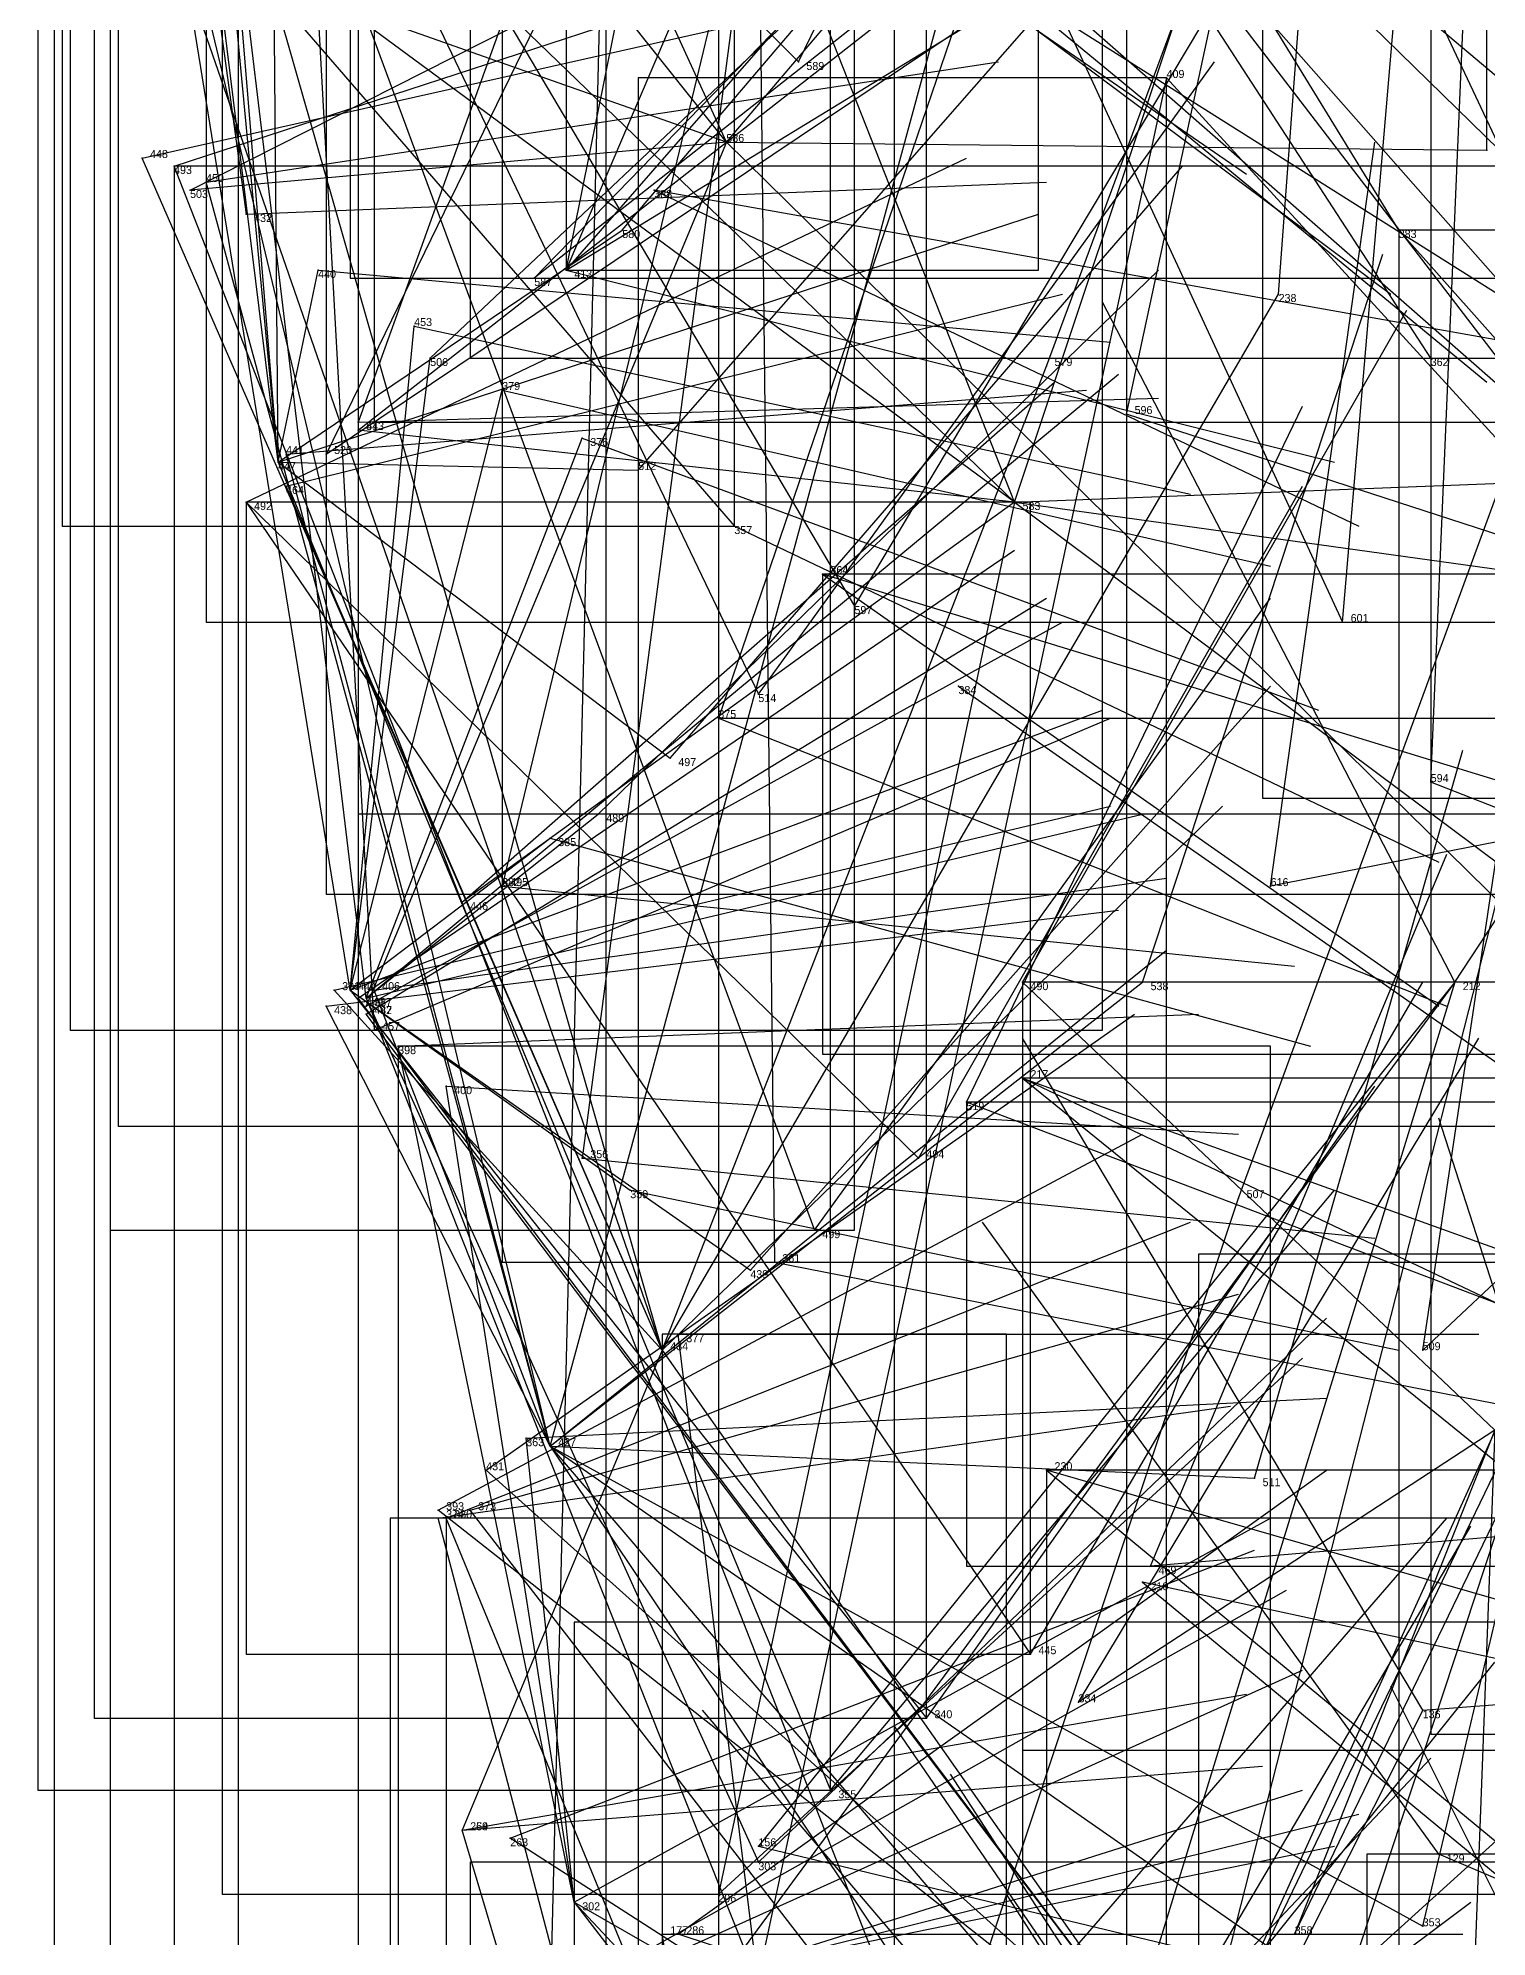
# Model space of a CAD drawing. Extents: x 59.1 to 70.8, y 600.3 to 605.1.
# Drawn here: x 68.11 to 68.291, y 600.9647 to 601.202 of the extents above; entities that cross this region are included whole.
import ezdxf

# ---------------------------------------------------------------- set-up
doc = ezdxf.new("R2010")
doc.units = 0
for name, color, linetype in [('Clients', 3, 'CONTINUOUS'), ('Facilities', 3, 'CONTINUOUS'), ('Facilities_lines', 3, 'CONTINUOUS'), ('Min_max_boxes', 1, 'CONTINUOUS'), ('Normals', 1, 'CONTINUOUS'), ('Source_points', 5, 'CONTINUOUS'), ('Text', 3, 'CONTINUOUS')]:
    doc.layers.add(name, color=color, linetype=linetype)

msp = doc.modelspace()

# ---------------------------------------------------------------- linework, layer by layer
at = {"layer": 'Clients', "color": 5}
for p in [(68.205, 601.199, 445.236), (68.123, 601.187, 444.747), (68.291, 601.188, 445.275), (68.127, 601.186, 444.823), (68.131, 601.184, 444.673), (68.129, 601.183, 444.902), (68.187, 601.183, 444.395), (68.136, 601.18, 444.594), (68.183, 601.178, 445.119), (68.28, 601.178, 444.102), (68.145, 601.173, 444.518), (68.172, 601.172, 445.056), (68.265, 601.17, 445.221), (68.157, 601.166, 444.443), (68.159, 601.162, 444.999), (68.236, 601.161, 445.074), (68.168, 601.158, 444.364), (68.15, 601.154, 444.543), (68.15, 601.153, 444.938), (68.246, 601.155, 445.166), (68.178, 601.152, 444.287), (68.141, 601.15, 444.613), (68.146, 601.15, 444.872), (68.141, 601.146, 444.678), (68.185, 601.148, 444.977), (68.197, 601.141, 444.21), (68.208, 601.135, 444.133), (68.212, 601.131, 445.048), (68.273, 601.129, 445.02), (68.2, 601.12, 444.987), (68.195, 601.117, 444.201), (68.189, 601.112, 444.929), (68.284, 601.109, 445.063), (68.18, 601.105, 444.869), (68.174, 601.102, 444.277), (68.168, 601.096, 444.347), (68.169, 601.097, 444.806), (68.264, 601.096, 445.003), (68.163, 601.094, 444.742), (68.147, 601.083, 444.488), (68.15, 601.082, 444.686), (68.152, 601.083, 444.421), (68.233, 601.084, 444.842), (68.248, 601.084, 444.946), (68.146, 601.081, 444.411), (68.151, 601.081, 444.618), (68.151, 601.08, 444.64), (68.152, 601.078, 444.564), (68.155, 601.076, 444.334), (68.161, 601.071, 444.256), (68.226, 601.069, 444.889), (68.178, 601.062, 444.18), (68.22, 601.062, 444.829), (68.184, 601.058, 444.105), (68.26, 601.057, 444.787), (68.207, 601.053, 444.768), (68.202, 601.049, 444.045), (68.199, 601.048, 444.706), (68.19, 601.04, 444.119), (68.283, 601.038, 444.842), (68.171, 601.027, 444.193), (68.166, 601.023, 444.525), (68.236, 601.023, 443.794), (68.262, 601.022, 444.788), (68.16, 601.018, 444.46), (68.164, 601.018, 444.328), (68.16, 601.017, 444.263), (68.161, 601.017, 444.396), (68.249, 601.011, 444.725), (68.248, 601.009, 443.8), (68.234, 601, 444.668), (68.24, 600.994, 444.561), (68.221, 600.992, 444.608), (68.209, 600.983, 444.546), (68.163, 600.978, 444.076), (68.163, 600.978, 444.154), (68.169, 600.977, 444.231), (68.2, 600.976, 443.889), (68.285, 600.975, 443.592), (68.2, 600.974, 444.486), (68.195, 600.97, 444.421), (68.283, 600.966, 444.632), (68.188, 600.965, 443.963), (68.19, 600.965, 444.359), (68.267, 600.965, 444.506)]:
    msp.add_point(p, dxfattribs=at)
at = {"layer": 'Facilities', "color": 3}
for p in [(68.251, 601.197, 444.179), (68.196, 601.189, 445.177), (68.176, 601.173, 444.465), (68.284, 601.162, 444.103), (68.14, 601.149, 444.743), (68.136, 601.144, 444.812), (68.232, 601.144, 445.105), (68.225, 601.121, 444.057), (68.149, 601.083, 444.552), (68.151, 601.082, 444.489), (68.287, 601.084, 443.823), (68.233, 601.072, 443.962), (68.188, 601.038, 444.647), (68.174, 601.026, 444.586), (68.283, 600.993, 443.561), (68.177, 600.969, 444.307)]:
    msp.add_point(p, dxfattribs=at)
at = {"layer": 'Facilities_lines', "color": 3}
for p, q in [((68.14, 601.149, 444.743), (68.11, 601.466, 445.257)), ((68.14, 601.149, 444.743), (68.112, 601.376, 445.109)), ((68.232, 601.144, 445.105), (68.143, 601.37, 445.522)), ((68.196, 601.189, 445.177), (68.12, 601.355, 445.335)), ((68.14, 601.149, 444.743), (68.123, 601.355, 445.076)), ((68.176, 601.173, 444.465), (68.205, 601.317, 444.576)), ((68.176, 601.173, 444.465), (68.231, 601.302, 444.499)), ((68.14, 601.296, 445.325), (68.152, 601.078, 444.564)), ((68.174, 601.026, 444.586), (68.112, 601.286, 445.022)), ((68.253, 601.287, 444.42), (68.195, 601.117, 444.201)), ((68.122, 601.283, 445.203), (68.207, 601.053, 444.768)), ((68.122, 601.283, 445.203), (68.136, 601.18, 444.594)), ((68.122, 601.283, 445.203), (68.2, 601.12, 444.987)), ((68.122, 601.283, 445.203), (68.205, 601.199, 445.236)), ((68.122, 601.283, 445.203), (68.212, 601.131, 445.048)), ((68.196, 601.189, 445.177), (68.122, 601.282, 445.138)), ((68.149, 601.083, 444.552), (68.117, 601.281, 445.098)), ((68.188, 601.038, 444.647), (68.119, 601.279, 445.076)), ((68.205, 601.276, 445.367), (68.273, 601.129, 445.02)), ((68.205, 601.276, 445.367), (68.313, 601.135, 445.113)), ((68.205, 601.271, 445.438), (68.146, 601.15, 444.872)), ((68.205, 601.271, 445.438), (68.36, 601.095, 445.003)), ((68.205, 601.271, 445.438), (68.341, 601.156, 445.168)), ((68.287, 601.084, 443.823), (68.408, 601.268, 444.441)), ((68.14, 601.149, 444.743), (68.139, 601.266, 444.716)), ((68.305, 601.162, 444.023), (68.164, 601.251, 444.564)), ((68.262, 601.243, 445.407), (68.172, 601.172, 445.056)), ((68.181, 601.24, 444.487), (68.15, 601.154, 444.543)), ((68.181, 601.24, 444.487), (68.174, 600.956, 444.036)), ((68.2, 601.229, 444.409), (68.168, 601.096, 444.347)), ((68.2, 601.229, 444.409), (68.178, 601.062, 444.18)), ((68.2, 601.229, 444.409), (68.202, 601.049, 444.045)), ((68.232, 601.144, 445.105), (68.146, 601.227, 445.137)), ((68.176, 601.173, 444.465), (68.217, 601.22, 444.334)), ((68.232, 601.144, 445.105), (68.133, 601.217, 445.079)), ((68.133, 601.215, 444.755), (68.197, 601.141, 444.21)), ((68.151, 601.082, 444.489), (68.135, 601.215, 445.015)), ((68.366, 601.116, 444.974), (68.265, 601.215, 445.257)), ((68.196, 601.189, 445.177), (68.128, 601.213, 444.95)), ((68.188, 601.038, 444.647), (68.128, 601.211, 444.885)), ((68.174, 601.026, 444.586), (68.224, 601.21, 445.294)), ((68.176, 601.173, 444.465), (68.235, 601.209, 444.255)), ((68.251, 601.197, 444.179), (68.185, 600.89, 443.818)), ((68.196, 601.189, 445.177), (68.129, 601.183, 444.902)), ((68.196, 601.189, 445.177), (68.151, 601.081, 444.618)), ((68.196, 601.189, 445.177), (68.321, 601.066, 444.957)), ((68.196, 601.189, 445.177), (68.291, 601.188, 445.275)), ((68.188, 601.038, 444.647), (68.123, 601.187, 444.747)), ((68.222, 600.943, 444.383), (68.127, 601.186, 444.823)), ((68.174, 601.026, 444.586), (68.131, 601.184, 444.673)), ((68.305, 601.162, 444.023), (68.187, 601.183, 444.395)), ((68.14, 601.149, 444.743), (68.183, 601.178, 445.119)), ((68.48, 600.953, 443.528), (68.28, 601.178, 444.102)), ((68.14, 601.149, 444.743), (68.145, 601.173, 444.518)), ((68.188, 601.038, 444.647), (68.265, 601.17, 445.221)), ((68.149, 601.083, 444.552), (68.157, 601.166, 444.443)), ((68.149, 601.083, 444.552), (68.159, 601.162, 444.999)), ((68.188, 601.038, 444.647), (68.236, 601.161, 445.074)), ((68.149, 601.083, 444.552), (68.168, 601.158, 444.364)), ((68.232, 601.144, 445.105), (68.15, 601.153, 444.938)), ((68.366, 601.116, 444.974), (68.246, 601.155, 445.166)), ((68.151, 601.082, 444.489), (68.178, 601.152, 444.287)), ((68.14, 601.149, 444.743), (68.209, 600.983, 444.546)), ((68.14, 601.149, 444.743), (68.189, 601.112, 444.929)), ((68.14, 601.149, 444.743), (68.185, 601.148, 444.977)), ((68.174, 601.026, 444.586), (68.141, 601.15, 444.613)), ((68.188, 601.038, 444.647), (68.141, 601.146, 444.678)), ((68.232, 601.144, 445.105), (68.335, 601.148, 445.086)), ((68.136, 601.144, 444.812), (68.234, 601, 444.668)), ((68.136, 601.144, 444.812), (68.22, 601.062, 444.829)), ((68.232, 601.144, 445.105), (68.163, 601.094, 444.742)), ((68.232, 601.144, 445.105), (68.195, 600.97, 444.421)), ((68.232, 601.144, 445.105), (68.335, 601.067, 444.851)), ((68.232, 601.144, 445.105), (68.354, 601.127, 445.029)), ((68.404, 601.075, 443.78), (68.208, 601.135, 444.133)), ((68.366, 601.116, 444.974), (68.264, 601.096, 445.003)), ((68.366, 601.116, 444.974), (68.283, 601.038, 444.842)), ((68.429, 601.052, 444.748), (68.284, 601.109, 445.063)), ((68.151, 601.082, 444.489), (68.18, 601.105, 444.869)), ((68.254, 600.944, 444.512), (68.295, 601.105, 444.963)), ((68.149, 601.083, 444.552), (68.174, 601.102, 444.277)), ((68.151, 601.082, 444.489), (68.169, 601.097, 444.806)), ((68.188, 601.038, 444.647), (68.147, 601.083, 444.488)), ((68.149, 601.083, 444.552), (68.221, 600.992, 444.608)), ((68.149, 601.083, 444.552), (68.184, 601.058, 444.105)), ((68.149, 601.083, 444.552), (68.199, 601.048, 444.706)), ((68.254, 600.944, 444.512), (68.15, 601.082, 444.686)), ((68.151, 601.082, 444.489), (68.217, 600.916, 444.334)), ((68.151, 601.082, 444.489), (68.2, 600.974, 444.486)), ((68.174, 601.026, 444.586), (68.152, 601.083, 444.421)), ((68.174, 601.026, 444.586), (68.248, 601.084, 444.946)), ((68.287, 601.084, 443.823), (68.195, 600.959, 443.844)), ((68.287, 601.084, 443.823), (68.2, 600.976, 443.889)), ((68.287, 601.084, 443.823), (68.212, 600.84, 443.494)), ((68.287, 601.084, 443.823), (68.212, 600.84, 443.494)), ((68.292, 601.028, 444.732), (68.233, 601.084, 444.842)), ((68.254, 600.944, 444.512), (68.317, 601.083, 444.909)), ((68.174, 601.026, 444.586), (68.146, 601.081, 444.411)), ((68.254, 600.944, 444.512), (68.151, 601.08, 444.64)), ((68.177, 600.969, 444.307), (68.155, 601.076, 444.334)), ((68.177, 600.969, 444.307), (68.161, 601.071, 444.256)), ((68.233, 601.072, 443.962), (68.397, 601.013, 443.587)), ((68.233, 601.072, 443.962), (68.41, 600.988, 443.537)), ((68.355, 601.02, 444.795), (68.226, 601.069, 444.889)), ((68.222, 600.943, 444.383), (68.26, 601.057, 444.787)), ((68.373, 601.05, 443.716), (68.255, 600.943, 443.583)), ((68.231, 600.707, 443.793), (68.19, 601.04, 444.119)), ((68.188, 601.038, 444.647), (68.163, 600.978, 444.154)), ((68.188, 601.038, 444.647), (68.322, 600.847, 444.279)), ((68.292, 601.028, 444.732), (68.24, 600.994, 444.561)), ((68.292, 601.028, 444.732), (68.267, 600.965, 444.506)), ((68.292, 601.028, 444.732), (68.289, 600.948, 444.452)), ((68.177, 600.969, 444.307), (68.171, 601.027, 444.193)), ((68.174, 601.026, 444.586), (68.287, 600.894, 444.387)), ((68.174, 601.026, 444.586), (68.273, 600.957, 444.572)), ((68.174, 601.026, 444.586), (68.304, 600.832, 444.222)), ((68.174, 601.026, 444.586), (68.283, 600.966, 444.632)), ((68.174, 601.026, 444.586), (68.262, 601.022, 444.788)), ((68.254, 600.944, 444.512), (68.166, 601.023, 444.525)), ((68.396, 600.977, 443.467), (68.236, 601.023, 443.794)), ((68.355, 601.02, 444.795), (68.249, 601.011, 444.725)), ((68.254, 600.944, 444.512), (68.16, 601.018, 444.46)), ((68.222, 600.943, 444.383), (68.164, 601.018, 444.328)), ((68.224, 600.774, 443.928), (68.16, 601.017, 444.263)), ((68.252, 600.796, 444.046), (68.161, 601.017, 444.396)), ((68.396, 600.977, 443.467), (68.248, 601.009, 443.8)), ((68.283, 600.993, 443.561), (68.428, 601.004, 443.607)), ((68.283, 600.993, 443.561), (68.177, 600.784, 443.271)), ((68.283, 600.993, 443.561), (68.177, 600.784, 443.271)), ((68.224, 600.774, 443.928), (68.163, 600.978, 444.076)), ((68.222, 600.943, 444.383), (68.169, 600.977, 444.231)), ((68.433, 600.912, 443.239), (68.285, 600.975, 443.592)), ((68.177, 600.969, 444.307), (68.24, 600.933, 444.455)), ((68.177, 600.969, 444.307), (68.255, 600.868, 444.271)), ((68.177, 600.969, 444.307), (68.264, 600.876, 444.332)), ((68.231, 600.707, 443.793), (68.188, 600.965, 443.963)), ((68.254, 600.944, 444.512), (68.19, 600.965, 444.359))]:
    msp.add_line(p, q, dxfattribs=at)
at = {"layer": 'Min_max_boxes', "color": 1}
for p, q in [((68.152, 601.533, 445.011), (68.152, 601.154, 445.011)), ((68.152, 601.533, 446.164), (68.152, 601.154, 446.164)), ((68.11, 601.466, 444.518), (68.11, 600.983, 444.518)), ((68.11, 601.466, 445.257), (68.11, 600.983, 445.257)), ((68.209, 600.983, 444.518), (68.209, 601.466, 444.518)), ((68.209, 600.983, 445.257), (68.209, 601.466, 445.257)), ((68.131, 601.435, 445.02), (68.131, 601.129, 445.02)), ((68.131, 601.435, 445.626), (68.131, 601.129, 445.626)), ((68.149, 601.431, 445.056), (68.149, 601.172, 445.056)), ((68.149, 601.431, 445.837), (68.149, 601.172, 445.837)), ((68.113, 601.42, 444.21), (68.113, 601.141, 444.21)), ((68.113, 601.42, 445.376), (68.113, 601.141, 445.376)), ((68.197, 601.141, 444.21), (68.197, 601.42, 444.21)), ((68.197, 601.141, 445.376), (68.197, 601.42, 445.376)), ((68.133, 601.37, 444.421), (68.133, 600.97, 444.421)), ((68.133, 601.37, 445.522), (68.133, 600.97, 445.522)), ((68.263, 601.37, 444.173), (68.263, 601.107, 444.173)), ((68.263, 601.37, 444.748), (68.263, 601.107, 444.748)), ((68.12, 601.355, 444.618), (68.12, 601.066, 444.618)), ((68.12, 601.355, 445.335), (68.12, 601.066, 445.335)), ((68.284, 601.354, 444.271), (68.284, 600.99, 444.271)), ((68.284, 601.354, 445.198), (68.284, 600.99, 445.198)), ((68.195, 601.35, 444.201), (68.195, 601.117, 444.201)), ((68.195, 601.35, 444.677), (68.195, 601.117, 444.677)), ((68.168, 601.329, 444.045), (68.168, 601.049, 444.045)), ((68.168, 601.329, 444.49), (68.168, 601.049, 444.49)), ((68.176, 601.317, 444.255), (68.176, 601.173, 444.255)), ((68.176, 601.317, 444.576), (68.176, 601.173, 444.576)), ((68.235, 601.173, 444.255), (68.235, 601.317, 444.255)), ((68.235, 601.173, 444.576), (68.235, 601.317, 444.576)), ((68.114, 601.3, 444.564), (68.114, 601.078, 444.564)), ((68.114, 601.3, 445.553), (68.114, 601.078, 445.553)), ((68.146, 601.3, 444.872), (68.146, 601.095, 444.872)), ((68.146, 601.3, 445.571), (68.146, 601.095, 445.571)), ((68.243, 601.078, 444.564), (68.243, 601.3, 444.564)), ((68.243, 601.078, 445.553), (68.243, 601.3, 445.553)), ((68.246, 601.293, 444.507), (68.246, 600.918, 444.507)), ((68.246, 601.293, 445.257), (68.246, 600.918, 445.257)), ((68.112, 601.286, 444.222), (68.112, 600.832, 444.222)), ((68.112, 601.286, 445.294), (68.112, 600.832, 445.294)), ((68.119, 601.283, 444.594), (68.119, 601.053, 444.594)), ((68.119, 601.283, 445.378), (68.119, 601.053, 445.378)), ((68.212, 601.053, 444.594), (68.212, 601.283, 444.594)), ((68.212, 601.053, 445.378), (68.212, 601.283, 445.378)), ((68.117, 601.281, 444.105), (68.117, 600.992, 444.105)), ((68.117, 601.281, 445.098), (68.117, 600.992, 445.098)), ((68.119, 601.279, 444.154), (68.119, 600.847, 444.154)), ((68.119, 601.279, 445.221), (68.119, 600.847, 445.221)), ((68.221, 600.992, 444.105), (68.221, 601.281, 444.105)), ((68.221, 600.992, 445.098), (68.221, 601.281, 445.098)), ((68.195, 601.268, 443.494), (68.195, 600.84, 443.494)), ((68.195, 601.268, 444.441), (68.195, 600.84, 444.441)), ((68.164, 601.251, 444.023), (68.164, 601.162, 444.023)), ((68.164, 601.251, 444.564), (68.164, 601.162, 444.564)), ((68.15, 601.24, 444.036), (68.15, 600.956, 444.036)), ((68.15, 601.24, 444.543), (68.15, 600.956, 444.543)), ((68.181, 600.956, 444.036), (68.181, 601.24, 444.036)), ((68.181, 600.956, 444.543), (68.181, 601.24, 444.543)), ((68.135, 601.215, 444.287), (68.135, 600.916, 444.287)), ((68.135, 601.215, 445.015), (68.135, 600.916, 445.015)), ((68.217, 600.916, 444.287), (68.217, 601.215, 444.287)), ((68.217, 600.916, 445.015), (68.217, 601.215, 445.015)), ((68.251, 601.197, 443.818), (68.185, 601.197, 443.818)), ((68.185, 601.197, 443.818), (68.185, 600.89, 443.818)), ((68.251, 601.197, 444.179), (68.185, 601.197, 444.179)), ((68.185, 601.197, 444.179), (68.185, 600.89, 444.179)), ((68.185, 601.197, 443.818), (68.185, 601.197, 444.179)), ((68.251, 600.89, 443.818), (68.251, 601.197, 443.818)), ((68.251, 600.89, 444.179), (68.251, 601.197, 444.179)), ((68.251, 601.197, 443.818), (68.251, 601.197, 444.179)), ((68.328, 601.186, 444.141), (68.127, 601.186, 444.141)), ((68.127, 601.186, 444.141), (68.127, 600.826, 444.141)), ((68.328, 601.186, 444.823), (68.127, 601.186, 444.823)), ((68.127, 601.186, 444.823), (68.127, 600.826, 444.823)), ((68.127, 601.186, 444.141), (68.127, 601.186, 444.823)), ((68.48, 601.178, 443.4), (68.28, 601.178, 443.4)), ((68.28, 601.178, 443.4), (68.28, 600.953, 443.4)), ((68.48, 601.178, 444.102), (68.28, 601.178, 444.102)), ((68.28, 601.178, 444.102), (68.28, 600.953, 444.102)), ((68.28, 601.178, 443.4), (68.28, 601.178, 444.102)), ((68.149, 601.172, 445.056), (68.383, 601.172, 445.056)), ((68.149, 601.172, 445.837), (68.383, 601.172, 445.837)), ((68.149, 601.172, 445.056), (68.149, 601.172, 445.837)), ((68.176, 601.173, 444.255), (68.235, 601.173, 444.255)), ((68.176, 601.173, 444.576), (68.235, 601.173, 444.576)), ((68.176, 601.173, 444.255), (68.176, 601.173, 444.576)), ((68.235, 601.173, 444.255), (68.235, 601.173, 444.576)), ((68.164, 601.162, 444.023), (68.305, 601.162, 444.023)), ((68.164, 601.162, 444.564), (68.305, 601.162, 444.564)), ((68.164, 601.162, 444.023), (68.164, 601.162, 444.564)), ((68.152, 601.154, 445.011), (68.411, 601.154, 445.011)), ((68.152, 601.154, 446.164), (68.411, 601.154, 446.164)), ((68.152, 601.154, 445.011), (68.152, 601.154, 446.164)), ((68.234, 601.144, 444.668), (68.136, 601.144, 444.668)), ((68.136, 601.144, 444.668), (68.136, 601, 444.668)), ((68.234, 601.144, 444.829), (68.136, 601.144, 444.829)), ((68.136, 601.144, 444.829), (68.136, 601, 444.829)), ((68.136, 601.144, 444.668), (68.136, 601.144, 444.829)), ((68.234, 601, 444.668), (68.234, 601.144, 444.668)), ((68.234, 601, 444.829), (68.234, 601.144, 444.829)), ((68.234, 601.144, 444.668), (68.234, 601.144, 444.829)), ((68.113, 601.141, 444.21), (68.197, 601.141, 444.21)), ((68.113, 601.141, 445.376), (68.197, 601.141, 445.376)), ((68.113, 601.141, 444.21), (68.113, 601.141, 445.376)), ((68.197, 601.141, 444.21), (68.197, 601.141, 445.376)), ((68.404, 601.135, 443.78), (68.208, 601.135, 443.78)), ((68.208, 601.135, 443.78), (68.208, 601.075, 443.78)), ((68.404, 601.135, 444.133), (68.208, 601.135, 444.133)), ((68.208, 601.135, 444.133), (68.208, 601.075, 444.133)), ((68.208, 601.135, 443.78), (68.208, 601.135, 444.133)), ((68.131, 601.129, 445.02), (68.313, 601.129, 445.02)), ((68.131, 601.129, 445.626), (68.313, 601.129, 445.626)), ((68.131, 601.129, 445.02), (68.131, 601.129, 445.626)), ((68.195, 601.117, 444.201), (68.392, 601.117, 444.201)), ((68.195, 601.117, 444.677), (68.392, 601.117, 444.677)), ((68.195, 601.117, 444.201), (68.195, 601.117, 444.677)), ((68.263, 601.107, 444.173), (68.538, 601.107, 444.173)), ((68.263, 601.107, 444.748), (68.538, 601.107, 444.748)), ((68.263, 601.107, 444.173), (68.263, 601.107, 444.748)), ((68.379, 601.105, 444.084), (68.15, 601.105, 444.084)), ((68.15, 601.105, 444.084), (68.15, 600.892, 444.084)), ((68.379, 601.105, 444.963), (68.15, 601.105, 444.963)), ((68.15, 601.105, 444.963), (68.15, 600.892, 444.963)), ((68.15, 601.105, 444.084), (68.15, 601.105, 444.963)), ((68.146, 601.095, 444.872), (68.36, 601.095, 444.872)), ((68.146, 601.095, 445.571), (68.36, 601.095, 445.571)), ((68.146, 601.095, 444.872), (68.146, 601.095, 445.571)), ((68.391, 601.084, 444.452), (68.233, 601.084, 444.452)), ((68.233, 601.084, 444.452), (68.233, 600.948, 444.452)), ((68.391, 601.084, 444.842), (68.233, 601.084, 444.842)), ((68.233, 601.084, 444.842), (68.233, 600.948, 444.842)), ((68.233, 601.084, 444.452), (68.233, 601.084, 444.842)), ((68.114, 601.078, 444.564), (68.243, 601.078, 444.564)), ((68.114, 601.078, 445.553), (68.243, 601.078, 445.553)), ((68.114, 601.078, 444.564), (68.114, 601.078, 445.553)), ((68.243, 601.078, 444.564), (68.243, 601.078, 445.553)), ((68.264, 601.076, 444.193), (68.155, 601.076, 444.193)), ((68.155, 601.076, 444.193), (68.155, 600.868, 444.193)), ((68.264, 601.076, 444.455), (68.155, 601.076, 444.455)), ((68.155, 601.076, 444.455), (68.155, 600.868, 444.455)), ((68.155, 601.076, 444.193), (68.155, 601.076, 444.455)), ((68.208, 601.075, 443.78), (68.404, 601.075, 443.78)), ((68.208, 601.075, 444.133), (68.404, 601.075, 444.133)), ((68.208, 601.075, 443.78), (68.208, 601.075, 444.133)), ((68.264, 600.868, 444.193), (68.264, 601.076, 444.193)), ((68.264, 600.868, 444.455), (68.264, 601.076, 444.455)), ((68.264, 601.076, 444.193), (68.264, 601.076, 444.455)), ((68.41, 601.072, 443.537), (68.233, 601.072, 443.537)), ((68.233, 601.072, 443.537), (68.233, 600.988, 443.537)), ((68.41, 601.072, 443.962), (68.233, 601.072, 443.962)), ((68.233, 601.072, 443.962), (68.233, 600.988, 443.962)), ((68.233, 601.072, 443.537), (68.233, 601.072, 443.962)), ((68.355, 601.069, 444.725), (68.226, 601.069, 444.725)), ((68.226, 601.069, 444.725), (68.226, 601.011, 444.725)), ((68.355, 601.069, 444.889), (68.226, 601.069, 444.889)), ((68.226, 601.069, 444.889), (68.226, 601.011, 444.889)), ((68.226, 601.069, 444.725), (68.226, 601.069, 444.889)), ((68.12, 601.066, 444.618), (68.321, 601.066, 444.618)), ((68.12, 601.066, 445.335), (68.321, 601.066, 445.335)), ((68.12, 601.066, 444.618), (68.12, 601.066, 445.335)), ((68.119, 601.053, 444.594), (68.212, 601.053, 444.594)), ((68.119, 601.053, 445.378), (68.212, 601.053, 445.378)), ((68.119, 601.053, 444.594), (68.119, 601.053, 445.378)), ((68.212, 601.053, 444.594), (68.212, 601.053, 445.378)), ((68.168, 601.049, 444.045), (68.332, 601.049, 444.045)), ((68.168, 601.049, 444.49), (68.332, 601.049, 444.49)), ((68.168, 601.049, 444.045), (68.168, 601.049, 444.49)), ((68.497, 601.05, 443.583), (68.255, 601.05, 443.583)), ((68.255, 601.05, 443.583), (68.255, 600.943, 443.583)), ((68.497, 601.05, 443.716), (68.255, 601.05, 443.716)), ((68.255, 601.05, 443.716), (68.255, 600.943, 443.716)), ((68.255, 601.05, 443.583), (68.255, 601.05, 443.716)), ((68.231, 601.04, 443.369), (68.188, 601.04, 443.369)), ((68.188, 601.04, 443.369), (68.188, 600.579, 443.369)), ((68.231, 601.04, 444.119), (68.188, 601.04, 444.119)), ((68.188, 601.04, 444.119), (68.188, 600.579, 444.119)), ((68.188, 601.04, 443.369), (68.188, 601.04, 444.119)), ((68.231, 600.579, 443.369), (68.231, 601.04, 443.369)), ((68.231, 600.579, 444.119), (68.231, 601.04, 444.119)), ((68.231, 601.04, 443.369), (68.231, 601.04, 444.119)), ((68.514, 601.023, 443.221), (68.236, 601.023, 443.221)), ((68.236, 601.023, 443.221), (68.236, 600.879, 443.221)), ((68.514, 601.023, 443.8), (68.236, 601.023, 443.8)), ((68.236, 601.023, 443.8), (68.236, 600.879, 443.8)), ((68.236, 601.023, 443.221), (68.236, 601.023, 443.8)), ((68.338, 601.017, 443.583), (68.154, 601.017, 443.583)), ((68.154, 601.017, 443.583), (68.154, 600.712, 443.583)), ((68.338, 601.017, 444.337), (68.154, 601.017, 444.337)), ((68.154, 601.017, 444.337), (68.154, 600.712, 444.337)), ((68.154, 601.017, 443.583), (68.154, 601.017, 444.337)), ((68.401, 601.017, 443.29), (68.161, 601.017, 443.29)), ((68.161, 601.017, 443.29), (68.161, 600.657, 443.29)), ((68.401, 601.017, 444.396), (68.161, 601.017, 444.396)), ((68.161, 601.017, 444.396), (68.161, 600.657, 444.396)), ((68.161, 601.017, 443.29), (68.161, 601.017, 444.396)), ((68.226, 601.011, 444.725), (68.355, 601.011, 444.725)), ((68.226, 601.011, 444.889), (68.355, 601.011, 444.889)), ((68.226, 601.011, 444.725), (68.226, 601.011, 444.889)), ((68.428, 601.004, 443.271), (68.177, 601.004, 443.271)), ((68.177, 601.004, 443.271), (68.177, 600.784, 443.271)), ((68.428, 601.004, 443.607), (68.177, 601.004, 443.607)), ((68.177, 601.004, 443.607), (68.177, 600.784, 443.607)), ((68.177, 601.004, 443.271), (68.177, 601.004, 443.607)), ((68.136, 601, 444.668), (68.234, 601, 444.668)), ((68.136, 601, 444.829), (68.234, 601, 444.829)), ((68.136, 601, 444.668), (68.136, 601, 444.829)), ((68.234, 601, 444.668), (68.234, 601, 444.829)), ((68.117, 600.992, 444.105), (68.221, 600.992, 444.105)), ((68.117, 600.992, 445.098), (68.221, 600.992, 445.098)), ((68.117, 600.992, 444.105), (68.117, 600.992, 445.098)), ((68.221, 600.992, 444.105), (68.221, 600.992, 445.098)), ((68.284, 600.99, 444.271), (68.551, 600.99, 444.271)), ((68.284, 600.99, 445.198), (68.551, 600.99, 445.198)), ((68.284, 600.99, 444.271), (68.284, 600.99, 445.198)), ((68.233, 600.988, 443.537), (68.41, 600.988, 443.537)), ((68.233, 600.988, 443.962), (68.41, 600.988, 443.962)), ((68.233, 600.988, 443.537), (68.233, 600.988, 443.962)), ((68.11, 600.983, 444.518), (68.209, 600.983, 444.518)), ((68.11, 600.983, 445.257), (68.209, 600.983, 445.257)), ((68.11, 600.983, 444.518), (68.11, 600.983, 445.257)), ((68.209, 600.983, 444.518), (68.209, 600.983, 445.257)), ((68.433, 600.975, 443.239), (68.276, 600.975, 443.239)), ((68.276, 600.975, 443.239), (68.276, 600.905, 443.239)), ((68.433, 600.975, 443.592), (68.276, 600.975, 443.592)), ((68.276, 600.975, 443.592), (68.276, 600.905, 443.592)), ((68.276, 600.975, 443.239), (68.276, 600.975, 443.592)), ((68.477, 600.974, 443.195), (68.164, 600.974, 443.195)), ((68.164, 600.974, 443.195), (68.164, 600.794, 443.195)), ((68.477, 600.974, 443.665), (68.164, 600.974, 443.665)), ((68.164, 600.974, 443.665), (68.164, 600.794, 443.665)), ((68.164, 600.974, 443.195), (68.164, 600.974, 443.665)), ((68.133, 600.97, 444.421), (68.354, 600.97, 444.421)), ((68.133, 600.97, 445.522), (68.354, 600.97, 445.522)), ((68.133, 600.97, 444.421), (68.133, 600.97, 445.522))]:
    msp.add_line(p, q, dxfattribs=at)
at = {"layer": 'Normals', "color": 1}
for p, q in [((68.205, 601.199, 445.236), (68.247, 601.285, 445.207)), ((68.291, 601.188, 445.275), (68.291, 601.282, 445.242)), ((68.265, 601.17, 445.221), (68.272, 601.265, 445.192)), ((68.196, 601.189, 445.177), (68.259, 601.263, 445.152)), ((68.28, 601.178, 444.102), (68.231, 601.258, 444.068)), ((68.183, 601.178, 445.119), (68.246, 601.252, 445.095)), ((68.236, 601.161, 445.074), (68.269, 601.25, 445.042)), ((68.246, 601.155, 445.166), (68.266, 601.248, 445.136)), ((68.305, 601.162, 444.023), (68.266, 601.245, 443.984)), ((68.172, 601.172, 445.056), (68.24, 601.242, 445.034)), ((68.181, 601.24, 444.487), (68.261, 601.185, 444.511)), ((68.284, 601.162, 444.103), (68.234, 601.239, 444.063)), ((68.232, 601.144, 445.105), (68.262, 601.234, 445.074)), ((68.159, 601.162, 444.999), (68.23, 601.229, 444.978)), ((68.2, 601.229, 444.409), (68.279, 601.17, 444.427)), ((68.129, 601.183, 444.902), (68.218, 601.228, 444.891)), ((68.273, 601.129, 445.02), (68.281, 601.223, 444.986)), ((68.185, 601.148, 444.977), (68.249, 601.221, 444.954)), ((68.217, 601.22, 444.334), (68.291, 601.159, 444.362)), ((68.127, 601.186, 444.823), (68.222, 601.217, 444.819)), ((68.15, 601.153, 444.938), (68.228, 601.214, 444.923)), ((68.212, 601.131, 445.048), (68.261, 601.213, 445.021)), ((68.123, 601.187, 444.747), (68.221, 601.209, 444.747)), ((68.235, 601.209, 444.255), (68.308, 601.145, 444.28)), ((68.146, 601.15, 444.872), (68.228, 601.205, 444.857)), ((68.284, 601.109, 445.063), (68.288, 601.203, 445.029)), ((68.131, 601.184, 444.673), (68.23, 601.199, 444.673)), ((68.2, 601.12, 444.987), (68.257, 601.199, 444.963)), ((68.251, 601.197, 444.179), (68.315, 601.127, 444.212)), ((68.264, 601.096, 445.003), (68.277, 601.189, 444.969)), ((68.136, 601.144, 444.812), (68.226, 601.187, 444.803)), ((68.136, 601.18, 444.594), (68.236, 601.184, 444.601)), ((68.189, 601.112, 444.929), (68.253, 601.186, 444.906)), ((68.187, 601.183, 444.395), (68.275, 601.141, 444.416)), ((68.14, 601.149, 444.743), (68.235, 601.18, 444.738)), ((68.248, 601.084, 444.946), (68.278, 601.175, 444.917)), ((68.145, 601.173, 444.518), (68.244, 601.164, 444.531)), ((68.176, 601.173, 444.465), (68.272, 601.149, 444.478)), ((68.18, 601.105, 444.869), (68.25, 601.173, 444.85)), ((68.141, 601.146, 444.678), (68.238, 601.17, 444.674)), ((68.233, 601.084, 444.842), (68.281, 601.168, 444.816)), ((68.287, 601.084, 443.823), (68.243, 601.169, 443.794)), ((68.157, 601.166, 444.443), (68.254, 601.145, 444.455)), ((68.141, 601.15, 444.613), (68.241, 601.158, 444.618)), ((68.163, 601.094, 444.742), (68.237, 601.159, 444.727)), ((68.168, 601.158, 444.364), (68.264, 601.136, 444.379)), ((68.169, 601.097, 444.806), (68.245, 601.16, 444.789)), ((68.15, 601.154, 444.543), (68.25, 601.157, 444.551)), ((68.226, 601.069, 444.889), (68.268, 601.156, 444.865)), ((68.178, 601.152, 444.287), (68.27, 601.118, 444.305)), ((68.22, 601.062, 444.829), (68.268, 601.146, 444.804)), ((68.26, 601.057, 444.787), (68.293, 601.147, 444.757)), ((68.197, 601.141, 444.21), (68.285, 601.099, 444.233)), ((68.15, 601.082, 444.686), (68.232, 601.138, 444.675)), ((68.208, 601.135, 444.133), (68.285, 601.081, 444.166)), ((68.151, 601.08, 444.64), (68.236, 601.132, 444.629)), ((68.207, 601.053, 444.768), (68.264, 601.132, 444.745)), ((68.283, 601.038, 444.842), (68.297, 601.132, 444.809)), ((68.151, 601.081, 444.618), (68.238, 601.129, 444.608)), ((68.199, 601.048, 444.706), (68.264, 601.121, 444.684)), ((68.225, 601.121, 444.057), (68.305, 601.065, 444.08)), ((68.149, 601.083, 444.552), (68.243, 601.118, 444.551)), ((68.152, 601.078, 444.564), (68.244, 601.117, 444.558)), ((68.195, 601.117, 444.201), (68.286, 601.081, 444.221)), ((68.262, 601.022, 444.788), (68.288, 601.113, 444.757)), ((68.147, 601.083, 444.488), (68.244, 601.106, 444.49)), ((68.188, 601.038, 444.647), (68.258, 601.106, 444.628)), ((68.151, 601.082, 444.489), (68.248, 601.105, 444.491)), ((68.174, 601.102, 444.277), (68.269, 601.076, 444.293)), ((68.249, 601.011, 444.725), (68.286, 601.1, 444.698)), ((68.152, 601.083, 444.421), (68.251, 601.097, 444.426)), ((68.168, 601.096, 444.347), (68.267, 601.086, 444.356)), ((68.146, 601.081, 444.411), (68.245, 601.093, 444.414)), ((68.174, 601.026, 444.586), (68.251, 601.088, 444.571)), ((68.234, 601, 444.668), (68.283, 601.084, 444.643)), ((68.155, 601.076, 444.334), (68.255, 601.08, 444.339)), ((68.166, 601.023, 444.525), (68.247, 601.08, 444.514)), ((68.283, 600.993, 443.561), (68.233, 601.077, 443.539)), ((68.24, 600.994, 444.561), (68.29, 601.077, 444.537)), ((68.161, 601.071, 444.256), (68.26, 601.065, 444.267)), ((68.221, 600.992, 444.608), (68.277, 601.071, 444.583)), ((68.233, 601.072, 443.962), (68.307, 601.012, 443.991)), ((68.315, 600.974, 443.483), (68.285, 601.067, 443.462)), ((68.315, 600.974, 443.483), (68.285, 601.067, 443.462)), ((68.16, 601.018, 444.46), (68.248, 601.065, 444.454)), ((68.178, 601.062, 444.18), (68.277, 601.052, 444.193)), ((68.184, 601.058, 444.105), (68.28, 601.038, 444.124)), ((68.209, 600.983, 444.546), (68.272, 601.058, 444.524)), ((68.283, 600.966, 444.632), (68.305, 601.059, 444.601)), ((68.161, 601.017, 444.396), (68.254, 601.054, 444.386)), ((68.285, 600.975, 443.592), (68.228, 601.054, 443.57)), ((68.267, 600.965, 444.506), (68.309, 601.052, 444.479)), ((68.202, 601.049, 444.045), (68.299, 601.03, 444.06)), ((68.273, 600.957, 444.572), (68.303, 601.048, 444.543)), ((68.164, 601.018, 444.328), (68.26, 601.045, 444.319)), ((68.2, 600.974, 444.486), (68.271, 601.042, 444.467)), ((68.19, 601.04, 444.119), (68.29, 601.04, 444.128)), ((68.195, 600.97, 444.421), (68.268, 601.037, 444.405)), ((68.171, 601.027, 444.193), (68.271, 601.032, 444.2)), ((68.16, 601.017, 444.263), (68.259, 601.031, 444.263)), ((68.254, 600.944, 444.512), (68.296, 601.031, 444.485)), ((68.19, 600.965, 444.359), (68.271, 601.023, 444.349)), ((68.236, 601.023, 443.794), (68.311, 600.961, 443.817)), ((68.177, 600.969, 444.307), (68.264, 601.017, 444.297)), ((68.222, 600.943, 444.383), (68.286, 601.017, 444.362)), ((68.24, 600.933, 444.455), (68.289, 601.016, 444.428)), ((68.169, 600.977, 444.231), (68.262, 601.013, 444.223)), ((68.248, 601.009, 443.8), (68.323, 600.947, 443.823)), ((68.179, 600.959, 444.297), (68.266, 601.008, 444.287)), ((68.231, 600.923, 444.393), (68.292, 600.999, 444.371)), ((68.177, 600.957, 444.232), (68.268, 600.998, 444.224)), ((68.163, 600.978, 444.154), (68.261, 600.995, 444.156)), ((68.322, 600.91, 443.338), (68.279, 600.996, 443.311)), ((68.257, 600.918, 443.459), (68.193, 600.993, 443.442)), ((68.272, 600.911, 443.381), (68.217, 600.991, 443.357)), ((68.217, 600.916, 444.334), (68.284, 600.987, 444.312)), ((68.163, 600.978, 444.076), (68.263, 600.986, 444.075)), ((68.276, 600.905, 443.302), (68.224, 600.985, 443.272)), ((68.173, 600.953, 444.17), (68.268, 600.983, 444.163)), ((68.178, 600.956, 444.102), (68.275, 600.98, 444.097)), ((68.174, 600.956, 444.036), (68.272, 600.976, 444.03)), ((68.2, 600.976, 443.889), (68.296, 600.953, 443.902)), ((68.21, 600.91, 444.269), (68.289, 600.969, 444.25)), ((68.283, 600.889, 443.323), (68.231, 600.97, 443.296)), ((68.188, 600.965, 443.963), (68.288, 600.965, 443.966))]:
    msp.add_line(p, q, dxfattribs=at)
at = {"layer": 'Source_points', "color": 5}
for p in [(68.205, 601.199, 445.236), (68.251, 601.197, 444.179), (68.196, 601.189, 445.177), (68.123, 601.187, 444.747), (68.291, 601.188, 445.275), (68.127, 601.186, 444.823), (68.131, 601.184, 444.673), (68.129, 601.183, 444.902), (68.187, 601.183, 444.395), (68.136, 601.18, 444.594), (68.183, 601.178, 445.119), (68.28, 601.178, 444.102), (68.145, 601.173, 444.518), (68.172, 601.172, 445.056), (68.176, 601.173, 444.465), (68.265, 601.17, 445.221), (68.157, 601.166, 444.443), (68.159, 601.162, 444.999), (68.236, 601.161, 445.074), (68.284, 601.162, 444.103), (68.168, 601.158, 444.364), (68.15, 601.154, 444.543), (68.15, 601.153, 444.938), (68.246, 601.155, 445.166), (68.178, 601.152, 444.287), (68.14, 601.149, 444.743), (68.141, 601.15, 444.613), (68.146, 601.15, 444.872), (68.141, 601.146, 444.678), (68.185, 601.148, 444.977), (68.136, 601.144, 444.812), (68.232, 601.144, 445.105), (68.197, 601.141, 444.21), (68.208, 601.135, 444.133), (68.212, 601.131, 445.048), (68.273, 601.129, 445.02), (68.2, 601.12, 444.987), (68.225, 601.121, 444.057), (68.195, 601.117, 444.201), (68.189, 601.112, 444.929), (68.284, 601.109, 445.063), (68.18, 601.105, 444.869), (68.174, 601.102, 444.277), (68.168, 601.096, 444.347), (68.169, 601.097, 444.806), (68.264, 601.096, 445.003), (68.163, 601.094, 444.742), (68.147, 601.083, 444.488), (68.149, 601.083, 444.552), (68.15, 601.082, 444.686), (68.151, 601.082, 444.489), (68.152, 601.083, 444.421), (68.233, 601.084, 444.842), (68.248, 601.084, 444.946), (68.287, 601.084, 443.823), (68.146, 601.081, 444.411), (68.151, 601.081, 444.618), (68.151, 601.08, 444.64), (68.152, 601.078, 444.564), (68.155, 601.076, 444.334), (68.161, 601.071, 444.256), (68.233, 601.072, 443.962), (68.226, 601.069, 444.889), (68.178, 601.062, 444.18), (68.22, 601.062, 444.829), (68.184, 601.058, 444.105), (68.26, 601.057, 444.787), (68.207, 601.053, 444.768), (68.202, 601.049, 444.045), (68.199, 601.048, 444.706), (68.19, 601.04, 444.119), (68.188, 601.038, 444.647), (68.283, 601.038, 444.842), (68.171, 601.027, 444.193), (68.174, 601.026, 444.586), (68.166, 601.023, 444.525), (68.236, 601.023, 443.794), (68.262, 601.022, 444.788), (68.16, 601.018, 444.46), (68.164, 601.018, 444.328), (68.16, 601.017, 444.263), (68.161, 601.017, 444.396), (68.249, 601.011, 444.725), (68.248, 601.009, 443.8), (68.234, 601, 444.668), (68.24, 600.994, 444.561), (68.221, 600.992, 444.608), (68.283, 600.993, 443.561), (68.209, 600.983, 444.546), (68.163, 600.978, 444.076), (68.163, 600.978, 444.154), (68.169, 600.977, 444.231), (68.2, 600.976, 443.889), (68.285, 600.975, 443.592), (68.2, 600.974, 444.486), (68.177, 600.969, 444.307), (68.195, 600.97, 444.421), (68.283, 600.966, 444.632), (68.188, 600.965, 443.963), (68.19, 600.965, 444.359), (68.267, 600.965, 444.506)]:
    msp.add_point(p, dxfattribs=at)

# ---------------------------------------------------------------- texts
at = {"layer": 'Text', "color": 3}
for s, p in [('589', (68.206, 601.198, 445.236)), ('409', (68.251, 601.197, 444.179)), ('586', (68.196, 601.189, 445.177)), ('448', (68.124, 601.187, 444.747)), ('493', (68.127, 601.185, 444.823)), ('450', (68.131, 601.184, 444.673)), ('503', (68.129, 601.182, 444.902)), ('388', (68.187, 601.182, 444.395)), ('432', (68.137, 601.179, 444.594)), ('580', (68.183, 601.177, 445.119)), ('383', (68.28, 601.177, 444.102)), ('440', (68.145, 601.172, 444.518)), ('587', (68.172, 601.171, 445.056)), ('413', (68.177, 601.172, 444.465)), ('238', (68.265, 601.169, 445.221)), ('453', (68.157, 601.166, 444.443)), ('506', (68.159, 601.161, 444.999)), ('579', (68.237, 601.161, 445.074)), ('362', (68.284, 601.161, 444.103)), ('379', (68.168, 601.158, 444.364)), ('596', (68.247, 601.155, 445.166)), ('443', (68.151, 601.153, 444.543)), ('513', (68.151, 601.153, 444.938)), ('441', (68.141, 601.15, 444.613)), ('520', (68.147, 601.15, 444.872)), ('376', (68.179, 601.151, 444.287)), ('447', (68.14, 601.148, 444.743)), ('512', (68.185, 601.148, 444.977)), ('464', (68.141, 601.145, 444.678)), ('492', (68.137, 601.143, 444.812)), ('583', (68.233, 601.143, 445.105)), ('357', (68.197, 601.14, 444.21)), ('364', (68.209, 601.135, 444.133)), ('597', (68.212, 601.13, 445.048)), ('601', (68.274, 601.129, 445.02)), ('514', (68.2, 601.119, 444.987)), ('384', (68.225, 601.12, 444.057)), ('375', (68.195, 601.117, 444.201)), ('497', (68.19, 601.111, 444.929)), ('594', (68.284, 601.109, 445.063)), ('489', (68.181, 601.104, 444.869)), ('385', (68.175, 601.101, 444.277)), ('382', (68.168, 601.096, 444.347)), ('495', (68.169, 601.096, 444.806)), ('616', (68.264, 601.096, 445.003)), ('446', (68.164, 601.093, 444.742)), ('391', (68.148, 601.083, 444.488)), ('444', (68.15, 601.083, 444.552)), ('449', (68.151, 601.081, 444.686)), ('387', (68.152, 601.081, 444.489)), ('406', (68.153, 601.083, 444.421)), ('490', (68.234, 601.083, 444.842)), ('538', (68.249, 601.083, 444.946)), ('212', (68.288, 601.083, 443.823)), ('438', (68.147, 601.08, 444.411)), ('437', (68.152, 601.08, 444.64)), ('442', (68.152, 601.08, 444.618)), ('457', (68.153, 601.078, 444.564)), ('398', (68.155, 601.075, 444.334)), ('217', (68.234, 601.072, 443.962)), ('400', (68.162, 601.07, 444.256)), ('519', (68.226, 601.068, 444.889)), ('356', (68.179, 601.062, 444.18)), ('494', (68.221, 601.062, 444.829)), ('359', (68.184, 601.057, 444.105)), ('507', (68.261, 601.057, 444.787)), ('499', (68.208, 601.052, 444.768)), ('361', (68.203, 601.049, 444.045)), ('439', (68.199, 601.047, 444.706)), ('434', (68.189, 601.038, 444.647)), ('377', (68.191, 601.039, 444.119)), ('509', (68.283, 601.038, 444.842)), ('363', (68.171, 601.026, 444.193)), ('427', (68.175, 601.026, 444.586)), ('431', (68.166, 601.023, 444.525)), ('230', (68.237, 601.023, 443.794)), ('511', (68.263, 601.021, 444.788)), ('393', (68.161, 601.018, 444.46)), ('374', (68.161, 601.017, 444.263)), ('380', (68.162, 601.017, 444.396)), ('373', (68.165, 601.018, 444.328)), ('469', (68.25, 601.01, 444.725)), ('210', (68.249, 601.008, 443.8)), ('445', (68.235, 601, 444.668)), ('334', (68.24, 600.994, 444.561)), ('340', (68.222, 600.992, 444.608)), ('136', (68.283, 600.992, 443.561)), ('355', (68.21, 600.982, 444.546)), ('259', (68.164, 600.978, 444.076)), ('264', (68.164, 600.978, 444.154)), ('263', (68.169, 600.976, 444.231)), ('156', (68.2, 600.976, 443.889)), ('129', (68.286, 600.974, 443.592)), ('303', (68.2, 600.973, 444.486)), ('302', (68.178, 600.968, 444.307)), ('296', (68.195, 600.969, 444.421)), ('177', (68.189, 600.965, 443.963)), ('286', (68.191, 600.965, 444.359)), ('358', (68.267, 600.965, 444.506)), ('353', (68.283, 600.966, 444.632))]:
    msp.add_text(s, height=0.001, dxfattribs=at).set_placement(p)

doc.saveas('drawing.dxf')
